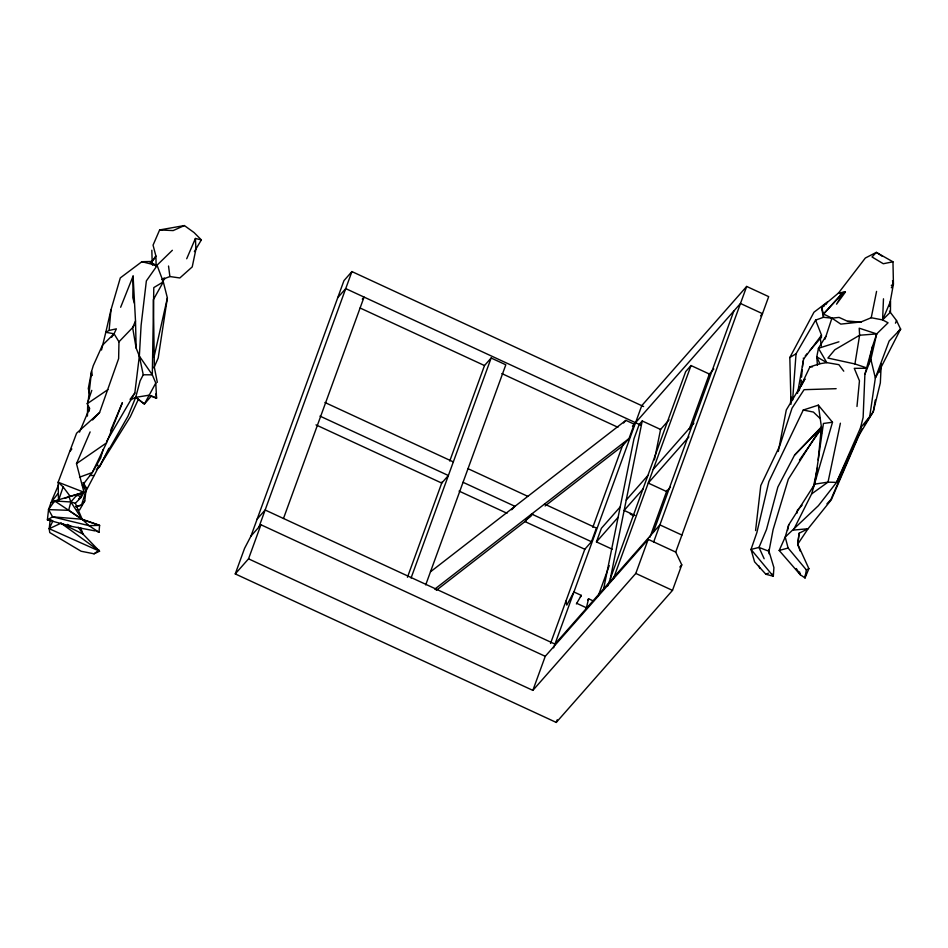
<?xml version="1.0" encoding="UTF-8"?>
<svg xmlns="http://www.w3.org/2000/svg" width="948" height="948" viewBox="0 0 948 948"><rect width="100%" height="100%" fill="white"/><g stroke="black" fill="none" stroke-linecap="round" stroke-linejoin="round"><path stroke-width="1.42" d="M95.31 530.951L71.041 526.294L47.4 519.824L48.538 509.609L51.109 502.381L54.629 500.947L70.839 501.99L75.342 503.246L81.172 497.321L83.993 492.261L58.16 482.212L63.137 486.928L58.492 500.556L58.16 482.212L76.587 433.236L99.576 412.546L118.642 358.593L118.962 341.813L114.056 333.791L105.809 332.286L101.495 350.037M120.657 307.259L133.099 276.058L132.827 297.672L134.332 303.182M881.261 363.795L880.337 382.885L873.298 411.657L857.703 437.324L836.539 482.402L818.408 505.675L785.217 537.054L779.185 550.468L800.242 574.689L805.03 577.972L808.881 568.634L797.766 544.294L799.128 533.226L808.075 528.723L831.325 499.762L861.791 428.804M889.414 306.24L893.431 284.08L892.969 261.814L876.331 252.381L865.334 258.022L838.53 293.003L821.489 307.294L823.528 314.013L823.445 317.307L815.588 320.116L796.047 353.782L792.611 400.068M823.528 314.013L843.092 292.529L842.227 294.84L838.53 293.003L843.092 292.529L836.563 304.178L845.391 292.043L843.092 292.529L823.528 314.013L831.917 318.149L840.805 324.109L860.974 321.953L871.236 317.734L882.6 319.914L888.063 322.806L876.699 333.909L872.527 346.387L864.896 374.27L863.13 417.44L860.476 427.963L836.539 482.402L828.019 482.129L814.747 484.132L788.724 524.825L785.217 537.054L788.12 548.039L806.345 569.89L805.03 577.972L805.622 574.085M882.6 319.914L890.528 301.215L890.456 312.105L882.6 319.914L883.477 298.81M106.579 441.531L134.817 393.076L139.344 356.116L141.11 325.318L146.371 280.892L157.155 265.558L151.088 262.797L155.922 256.09L153.055 245.141L159.631 229.937L184.374 225.565L194.032 232.533L201.355 239.903L194.376 251.623M96.743 531.224L98.995 532.255L99.599 525.358L82.121 519.231L54.629 500.947L48.538 509.609L52.614 516.861L88.958 525.642L99.599 525.358L82.346 519.634L68.647 510.32L48.538 509.609M110.94 309.996L105.809 332.286L109.103 330.437L110.94 309.996L120.301 277.906L141.88 261.707L152.166 261.458L155.922 256.09L156.124 266.092L151.088 262.797L152.166 261.458L151.834 250.248M800.764 385.954L801.297 380.089M801.558 377.162L802.233 369.839M802.506 366.912L803.039 361.046M790.502 402.734L791.047 397.022M856.98 406.479L859.457 380.812L854.267 368.334L866.448 368.286M818.183 460.029L821.406 426.932L818.349 405.151L803.264 410.022L768.852 481.643L756.871 532.586L751.017 549.437L754.572 561.82L765.877 574.251L773.307 576.23L773.912 567.639L768.994 551.298L773.094 529.648L788.333 479.19L821.406 426.932L822.236 429.503M89.219 411.171L89.527 408.268L87.228 403.718L91.79 390.375M78.198 527.147L83.021 534.103L99.552 551.215L94.053 553.798L81.125 551.25L49.734 532.551L49.225 528.711L50.149 520.014M797.043 513.105L797.351 510.273L802.115 505.201M76.978 509.526L79.62 509.882L84.751 500.971L85.877 491.265L98.675 466.902L97.312 464.484M755.58 530.548L760.77 485.601L779.718 445.927L792.03 408.185L804.07 389.687L836.148 388.68M87.69 405.163L87.429 416.089M88.057 402.402L91.565 371.332L93.26 365.667L102.455 345.226L114.056 333.791L116.355 328.849L109.103 330.437M797.825 542.931L799.128 533.226M814.747 484.132L823.433 423.472L832.498 422.239L811.63 493.908L793.417 530.098L808.075 528.723L797.635 544.318L800.278 551.167M141.88 261.707L157.155 265.558L163.305 281.888L167.381 297.933L158.198 358L153.896 367.883M866.508 367.848L854.942 363.961L859.623 335.236L859.208 328.186L876.699 333.909L870.856 359.316L864.896 374.27M875.265 400.032L873.298 411.657L864.256 425.131M879.945 372.422L880.68 368.061L900.6 329.122L896.535 320.554L889.449 311.169M98.675 466.902L96.246 469.734M586.255 608.509L588.578 598.757L593.484 601.032M797.517 393.396L803.631 359.079L821.525 335.177L815.588 320.116M778.296 451.461L786.283 409.998L804.971 378.904L800.989 386.369M603.568 589.17L633.987 438.758L639.213 424.396L642.234 420.971L660.578 429.456L654.428 459.827M610.346 578.6L642.234 420.971M630.562 513.413L630.396 514.231L633.691 515.748M871.236 317.734L876.568 291.392M891.286 285.336L893.312 284.625L892.53 280.596M840.39 423.211L828.019 482.129L811.63 493.908M787.527 530.43L788.724 524.825M813.194 487.853L817.508 467.66M868.688 364.174L872.527 346.387M154.062 356.898L167.381 297.933M68.647 510.32L70.839 501.99L75.674 496.408L83.993 492.261L76.492 463.667L90.131 431.909M824.997 339.171L831.917 318.149L839.099 317.414L847.678 321.348L860.974 321.953L847.678 321.348M103.119 449.577L100.642 458.05L92.312 472.507L82.393 485.376M75.935 506.86L81.504 505.083L85.877 491.265L82.82 484.535M821.525 335.177L820.364 338.791L821.312 345.937M235.258 573.919L248.542 558.834L532.859 690.381L545.254 656.312L648.195 539.365L675.711 552.091L681.778 564.854L672.488 590.391L556.263 722.435L235.258 573.919L244.56 548.371L250.971 536.082L343.958 280.632L351.921 271.578L643.597 406.526M258.946 527.029L351.921 271.578M248.542 558.834L260.937 524.765L545.254 656.312M283.488 518.485L364.068 297.091L362.302 299.106M407.45 577.261L442.195 481.785M449.755 461.036L484.499 365.549L491.147 358.012L505.817 364.802L425.711 584.892M411.065 578.019L491.147 358.012M550.527 643.455L584.809 549.259L591.445 541.723L596.411 528.095L544.496 504.075M592.796 527.325L623.298 443.51M545.112 505.983L622.35 446.117L628.986 438.58L634.224 424.206L625.881 420.355L430.463 571.822M553.596 647.84L641.749 405.661L746.68 286.45L768.686 296.629L675.711 552.091M612.218 549.2L596.446 541.901L601.399 528.285L620.205 506.919M598.152 596.102L609.244 565.624M556.263 722.435L557.246 719.745M607.644 586.054L685.7 371.58L691.021 365.537L709.365 374.033L689.208 429.373M613.451 578.636L691.021 365.537M532.859 690.381L635.8 573.422L648.195 539.365M649.925 537.303L667.048 490.258M653.255 532.421L733.835 311.027M653.693 541.912L746.68 286.45M79.525 477.2L92.312 472.507L106.567 442.858L122.399 402.627L110.561 430.665M895.457 323.185L896.535 320.554M79.525 432.134L89.527 408.268M186.709 258.757L195.407 238.469L201.355 239.903M133.099 276.058L135.505 320.957L132.637 327.593L118.962 341.813M857.703 437.324L830.91 499.549L826.94 503.815M58.468 485.127L52.069 499.833L52.721 502.641M130.717 399.795L135.694 397.342L138.372 399.286L130.338 416.717L98.497 467.909L127.98 416.208L135.694 397.342L140.103 380.883L143.255 374.78L139.344 356.116L136.157 348.117L132.637 327.593L134.118 325.555M49.225 528.711L61.063 523.189L99.552 551.215L49.225 528.711L52.863 520.938M843.767 371.178L838.873 364.672L826.81 362.622L819.866 363.724L809.912 366.888L798.335 391.334L799.662 388.846M576.372 603.935L581.29 595.38L573.931 591.979L566.821 605.097L565.968 601.032M99.706 466.748L108.89 448.297M821.406 426.932L794.566 455.123L777.858 487.035L766.505 529.458L758.993 547.423L764.147 558.739M790.999 404.275L789.826 357.514L813.976 312.212L827.272 302.128L825.803 304.616M880.68 368.061L875.348 377.979L869.719 416.587L860.476 427.963M580.401 597.027L581.29 595.38M587.689 600.392L588.578 598.757M891.357 287.777L893.431 284.08M155.78 383.039L144.392 404.038L135.694 397.342L148.599 395.28L156.562 398.196L155.78 383.039L152.308 374.827L139.344 356.116M825.779 336.41L818.444 348.295L816.773 356.886L817.425 365.312M799.46 460.076L820.233 430.345M111.544 337.37L114.056 333.791M70.211 451.201L71.835 448.949M130.066 399.369L134.817 393.076M58.077 493.47L51.109 502.381L57.259 500.852M162.416 281.651L164.964 278.475M83.009 503.08L84.751 500.971M794.566 455.123L821.608 427.406M805.243 355.891L807.175 353.663M810.066 350.31L821.667 336.931M337.761 297.66L345.724 288.607L640.587 425.036M257.169 519.054L265.144 510L554.959 644.095L659.891 524.872L681.908 535.063M250.971 536.082L260.937 524.765M623.559 422.986L625.881 420.355M632.446 426.221L740.471 303.479L762.488 313.67L760.545 315.874M660.294 429.776L669.051 419.822M708.962 374.484L713.82 368.95M626.237 500.07L647.887 475.458M653.208 469.426L693.877 423.211M596.446 541.901L618.108 517.3M642.934 489.085L624.14 510.439L634.959 515.451M688.923 436.838L648.242 483.053L666.586 491.538L670.461 487.142M679.823 567.07L681.778 564.854M897.875 332.179L900.6 329.122L898.514 330.971M92.525 419.964L99.576 412.546M900.6 329.122L889.153 341.007L875.348 377.979L870.856 359.316M156.124 266.092L172.358 250.284M511.636 509.751L514.965 506.327L463.051 482.307M434.741 589.146L628.986 438.58M532.812 513.958L526.306 519.729L530.927 516.139M436.293 590.343L526.389 520.499M149.891 263.117L152.166 261.458M76.492 463.667L106.567 442.858M94.053 553.798L99.256 550.207M87.228 403.718L107.906 389.628M164.253 278.001L161.847 279.648L169.882 276.543L179.836 277.965L192.219 266.921L195.928 249.217L195.407 238.469M840.331 296.001L842.227 294.84M789.826 357.514L796.047 353.782M78.625 498.731L81.172 497.321L80.947 494.607M806.345 569.89L808.881 568.634M184.374 225.565L173.152 230.577L159.631 229.937L162.464 229.961M824.168 306.121L821.489 307.294L823.445 317.307L831.917 318.149M765.877 574.251L768.484 573.137M65.021 498.269L68.955 496.906M54.629 500.947L83.993 492.261L70.259 496.444L63.137 486.928M838.921 341.79L818.444 348.295L826.81 362.622L816.773 356.886L819.866 363.724M779.185 550.468L788.12 548.039M75.804 506.422L81.504 505.083M892.969 261.814L883.299 263.734L872.018 256.967L876.331 252.381L882.28 256.244M838.53 293.003L845.391 292.043M876.699 333.909L859.623 335.236L834.856 349.753L827.888 358.048L854.942 363.961M809.912 366.888L812.448 366.829M143.255 374.78L152.308 374.827L153.801 287.588L163.305 281.888L153.375 299.675L154.358 367.421L157.309 382.328M89.811 475.422L94.042 475.541M51.642 520.12L47.4 519.824L52.614 516.861L82.121 519.231L88.958 525.642L98.995 532.255M803.264 410.022L813.431 412.072L820.328 418.708M768.994 551.298L758.993 547.423L751.017 549.437L773.307 576.23L772.193 574.133M360.11 308.005L484.499 365.549M501.848 373.583L617.906 427.275M324.927 402.485L453.334 461.889M468.004 468.679L527.823 496.361M319.974 416.113L448.368 475.517L441.732 483.065L316.004 424.894M591.445 541.723L531.627 514.041L524.991 521.59L584.809 549.259M459.069 491.088L506.99 513.259M635.8 573.422L672.488 590.391M576.68 603.284L586.942 608.024M61.063 523.189L83.021 534.103L80.568 527.598M67.403 524.434L71.041 526.294M79.016 496.16L81.172 497.321M138.372 399.286L144.392 404.038L151.467 395.885L156.562 398.196L155.887 393.87M84.692 486.585L86.801 488.599L83.045 482.473M818.894 430.558L821.596 433.248M818.349 405.151L832.498 422.239M796.332 568.551L800.242 574.689L799.591 571.928M151.088 262.797L152.628 265.203M75.342 503.246L82.346 519.634L70.839 501.99L68.908 496.207M758.815 565.766L759.858 568.433M803.312 358.119L803.631 359.079M89.586 393.858L88.294 388.573L91.565 371.332L92.312 375.432M168.531 266.021L169.882 276.543M768.579 549.556L769.053 553.762M135.505 320.957L136.157 348.117"/></g></svg>
